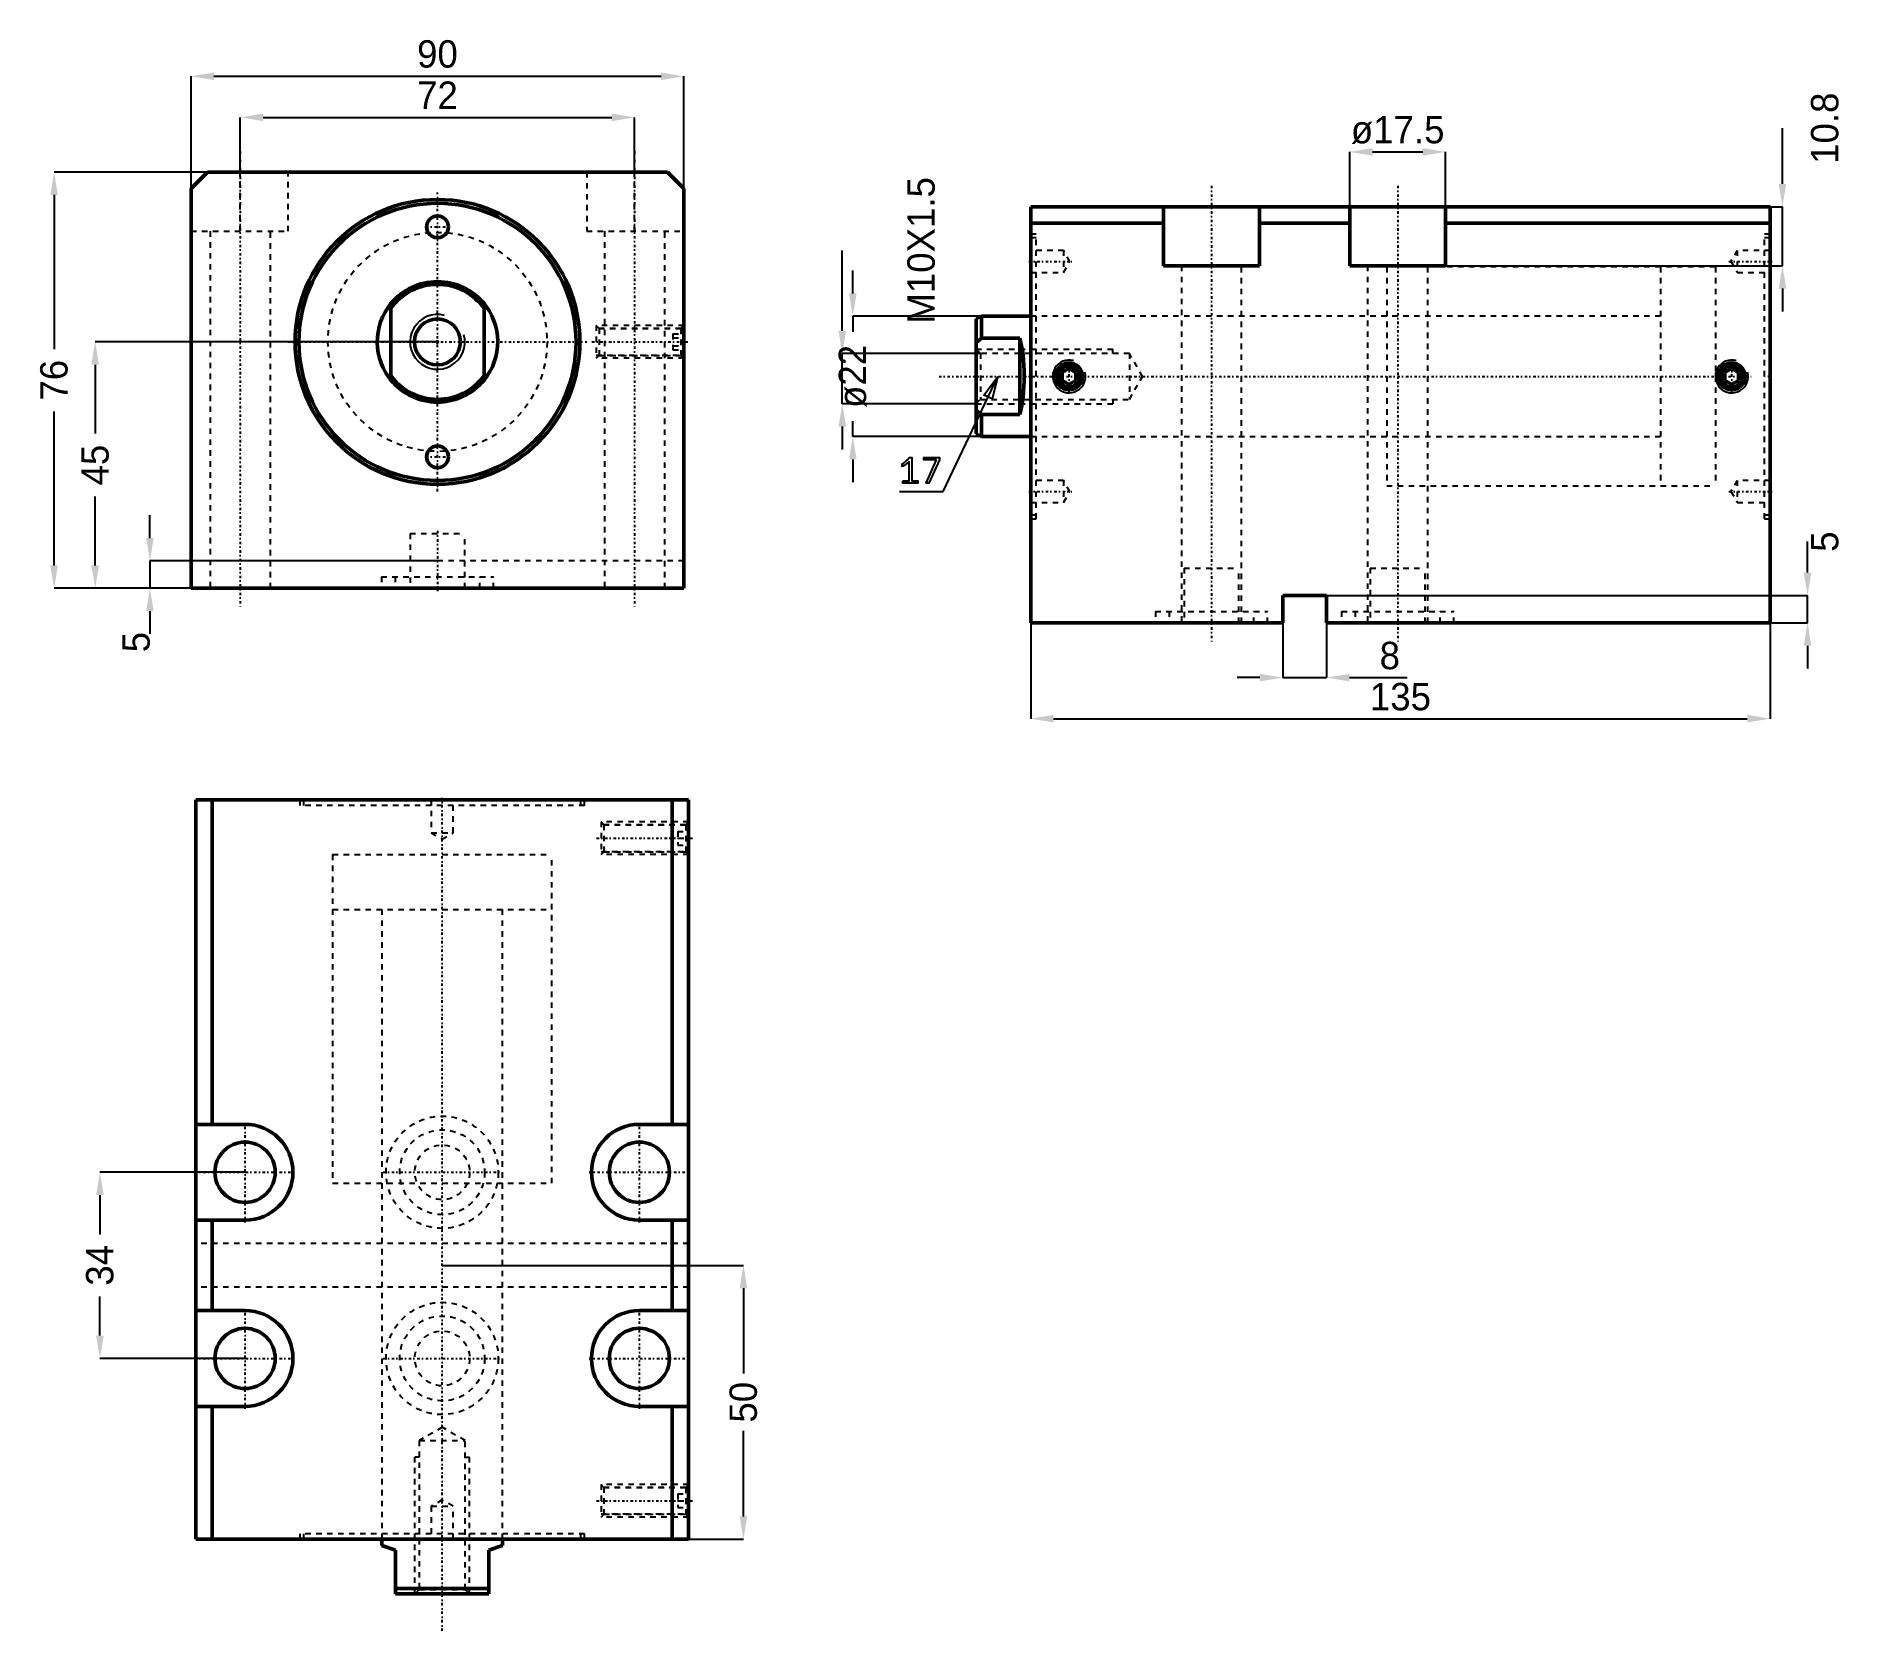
# Model space of a CAD drawing. Header units: millimetres. Extents: x -73 to 257, y -235 to 56.
import ezdxf

# ---------------------------------------------------------------- set-up
doc = ezdxf.new("R2010")
doc.units = ezdxf.units.MM
doc.linetypes.add('Center', pattern=[1.5, 0.45, -0.5, 0.05, -0.5])
doc.linetypes.add('Dashed', pattern=[2, 1, -1])
for name, color, linetype, lineweight in [('2d ConnectionPoints', 7, 'Continuous', 50), ('AM_0', 7, 'Continuous', 50), ('AM_5', 3, 'Continuous', 25), ('AM_7', 7, 'Center', 25), ('AM_9', 6, 'Dashed', 25)]:
    doc.layers.add(name, color=color, linetype=linetype, lineweight=lineweight)
doc.dimstyles.new('ISO-25', dxfattribs={"dimtxt": 2.5, "dimasz": 2.5, "dimexe": 1.25, "dimexo": 0.625, "dimtad": 1, "dimtxsty": 'Standard', "dimcen": 2.5, "dimadec": 0, "dimazin": 0, "dimtfac": 1, "dimtmove": 0, "dimatfit": 3, "dimfxl": 0, "dimarcsym": 0})

# ---------------------------------------------------------------- blocks, each defined once
blk = doc.blocks.new('1_JECX_MF_INLA_40_50_0_rod__0_in_JECX_MF_160_INLA_40_50_0__0')
at = {"layer": 'AM_0'}
for p, q in [((-8.5, -6.98), (-8.5, 6.98)), ((8.5, 6.98), (8.5, -6.98))]:
    blk.add_line(p, q, dxfattribs=at)
for points in [[(-8.5, 6.98), (-9.08, 6.21), (-9.58, 5.4), (-10.02, 4.54), (-10.38, 3.65), (-10.65, 2.74), (-10.85, 1.8), (-10.97, 0.84), (-11, -0.12), (-10.95, -1.07), (-10.81, -2.02), (-10.59, -2.96), (-10.3, -3.87), (-9.92, -4.75), (-9.47, -5.6), (-8.94, -6.4), (-8.5, -6.98)], [(8.5, -6.98), (9.08, -6.21), (9.58, -5.4), (10.02, -4.54), (10.38, -3.65), (10.65, -2.74), (10.85, -1.8), (10.97, -0.84), (11, 0.12), (10.95, 1.07), (10.81, 2.02), (10.59, 2.96), (10.3, 3.87), (9.92, 4.75), (9.47, 5.6), (8.94, 6.4), (8.5, 6.98)]]:
    blk.add_lwpolyline(points, dxfattribs=at)
blk.add_circle((0, 0), 4.19, dxfattribs=at)
for radius, start, end in [(11, 39.4006, 140.5994), (10.5, 35.9506, 144.0494), (10.5, 215.9506, 324.0494), (11, 219.4006, 320.5994)]:
    blk.add_arc((0, 0), radius, start, end, dxfattribs=at)
at = {"layer": 'AM_5'}
blk.add_arc((0, 0), 5, 75, 15, dxfattribs=at)
blk = doc.blocks.new('2_JECX_MF_EXLA_40_50_0_body__0_in_JECX_MF_160_INLA_40_50_0__0')
at = {"layer": 'AM_0'}
for p, q in [((-42, 31), (-45, 28)), ((42, 31), (-42, 31)), ((45, 28), (42, 31)), ((-45, 28), (-45, -45)), ((45, -45), (45, 28)), ((-45, -45), (45, -45))]:
    blk.add_line(p, q, dxfattribs=at)
for centre, radius in [((0, 0), 26), ((0, 0), 25.3), ((0, 21), 2), ((0, -21), 2)]:
    blk.add_circle(centre, radius, dxfattribs=at)
at = {"layer": 'AM_5', "linetype": 'Dashed'}
for p, q in [((45, 3), (29, 3)), ((45, -3), (29, -3))]:
    blk.add_line(p, q, dxfattribs=at)
at = {"layer": 'AM_7'}
for p, q in [((-36, 34.8), (-36, -48.8)), ((36, 34.8), (36, -48.8)), ((0, -27.3), (0, 27.3)), ((-2.1, 21), (2.1, 21)), ((-27.3, 0), (27.3, 0)), ((28.2, 0), (45.8, 0)), ((-2.1, -21), (2.1, -21)), ((0, -34.5), (0, -45.5))]:
    blk.add_line(p, q, dxfattribs=at)
at = {"layer": 'AM_9'}
for p, q in [((-36, 20.2), (-36, 31)), ((-27.25, 20.2), (-27.25, 31)), ((27.25, 31), (27.25, 20.2)), ((36, 20.2), (36, 31)), ((-45, 20.2), (-27.25, 20.2)), ((-41.5, 20.2), (-41.5, -45)), ((-30.5, -45), (-30.5, 20.2)), ((27.25, 20.2), (45, 20.2)), ((30.5, 20.2), (30.5, -45)), ((41.5, -45), (41.5, 20.2)), ((29.54, 2.46), (29, 3)), ((29, 3), (29, -3)), ((44.5, 2.4), (29, 2.4)), ((44.46, 2.46), (29.54, 2.46)), ((29.54, 2.46), (29.54, -2.46)), ((43, 1.44), (45, 1.44)), ((43, 1.44), (43, -1.44)), ((43, 0.72), (45, 0.72)), ((45, 3), (44.46, 2.46)), ((44.46, 2.46), (44.46, -2.46)), ((45, 1.9), (44.5, 2.4)), ((44.5, 2.4), (44.5, -2.4)), ((29, -2.4), (44.5, -2.4)), ((29, -3), (29.54, -2.46)), ((29.54, -2.46), (44.46, -2.46)), ((43, -0.72), (45, -0.72)), ((43, -1.44), (45, -1.44)), ((44.46, -2.46), (45, -3)), ((44.5, -2.4), (45, -1.9)), ((-5, -35), (5, -35)), ((-5, -35), (-5, -45)), ((5, -45), (5, -35)), ((45, -40), (-45, -40)), ((-10.25, -42.9), (10.25, -42.9)), ((-10.25, -42.9), (-10.25, -45)), ((-7.75, -42.9), (-7.75, -45)), ((7.75, -45), (7.75, -42.9)), ((10.25, -45), (10.25, -42.9))]:
    blk.add_line(p, q, dxfattribs=at)
blk.add_circle((0, 0), 20, dxfattribs=at)
blk = doc.blocks.new('*D3')
at = {"layer": 'AM_5', "color": 0, "lineweight": -2}
for p, q in [((-45, 28), (-45, 48.5)), ((-40.83, 48.5), (40.83, 48.5)), ((45, 28), (45, 48.5))]:
    blk.add_line(p, q, dxfattribs=at)
at = {"layer": 'AM_5', "color": 0}
for points in [[(-40.83, 49.19), (-40.83, 47.81), (-45, 48.5)], [(40.83, 47.81), (40.83, 49.19), (45, 48.5)]]:
    blk.add_solid(points, dxfattribs=at)
at = {"layer": 'Defpoints', "color": 0}
for p in [(45, 48.5), (-45, 28), (45, 28)]:
    blk.add_point(p, dxfattribs=at)
at = {"layer": 'AM_5', "color": 0, "insert": (0, 52.55), "char_height": 5, "attachment_point": 5}
blk.add_mtext('90', dxfattribs=at)
blk = doc.blocks.new('*D4')
at = {"layer": 'AM_5', "color": 0, "lineweight": -2}
for p, q in [((-36, 31), (-36, 41)), ((-31.83, 41), (31.83, 41)), ((36, 31), (36, 41))]:
    blk.add_line(p, q, dxfattribs=at)
at = {"layer": 'AM_5', "color": 0}
for points in [[(-31.83, 41.69), (-31.83, 40.31), (-36, 41)], [(31.83, 40.31), (31.83, 41.69), (36, 41)]]:
    blk.add_solid(points, dxfattribs=at)
at = {"layer": 'Defpoints', "color": 0}
for p in [(36, 41), (-36, 31), (36, 31)]:
    blk.add_point(p, dxfattribs=at)
at = {"layer": 'AM_5', "color": 0, "insert": (0, 45.05), "char_height": 5, "attachment_point": 5}
blk.add_mtext('72', dxfattribs=at)
blk = doc.blocks.new('*D5')
at = {"layer": 'AM_5', "color": 0, "lineweight": -2}
for p, q in [((-42, 31), (-70, 31)), ((-70, 26.83), (-70, -1.31)), ((-70, -40.83), (-70, -12.69)), ((-45, -45), (-70, -45))]:
    blk.add_line(p, q, dxfattribs=at)
at = {"layer": 'AM_5', "color": 0}
for points in [[(-69.31, 26.83), (-70.69, 26.83), (-70, 31)], [(-70.69, -40.83), (-69.31, -40.83), (-70, -45)]]:
    blk.add_solid(points, dxfattribs=at)
at = {"layer": 'Defpoints', "color": 0}
for p in [(-42, 31), (-70, -45), (-45, -45)]:
    blk.add_point(p, dxfattribs=at)
at = {"layer": 'AM_5', "color": 0, "insert": (-70, -7), "char_height": 5, "attachment_point": 5, "rotation": 90}
blk.add_mtext('76', dxfattribs=at)
blk = doc.blocks.new('*D6')
at = {"layer": 'AM_5', "color": 0, "lineweight": -2}
for p, q in [((0, 0), (-62.5, 0)), ((-62.5, -4.17), (-62.5, -16.75)), ((-62.5, -40.83), (-62.5, -28.25)), ((-45, -45), (-62.5, -45))]:
    blk.add_line(p, q, dxfattribs=at)
at = {"layer": 'AM_5', "color": 0}
for points in [[(-61.81, -4.17), (-63.19, -4.17), (-62.5, 0)], [(-63.19, -40.83), (-61.81, -40.83), (-62.5, -45)]]:
    blk.add_solid(points, dxfattribs=at)
at = {"layer": 'Defpoints', "color": 0}
for p in [(0, 0), (-62.5, -45), (-45, -45)]:
    blk.add_point(p, dxfattribs=at)
at = {"layer": 'AM_5', "color": 0, "insert": (-62.5, -22.5), "char_height": 5, "attachment_point": 5, "rotation": 90}
blk.add_mtext('45', dxfattribs=at)
blk = doc.blocks.new('*D7')
at = {"layer": 'AM_5', "color": 0, "lineweight": -2}
for p, q in [((-52.5, -35.83), (-52.5, -31.67)), ((0, -40), (-52.5, -40)), ((-52.5, -40), (-52.5, -45)), ((-45, -45), (-52.5, -45)), ((-52.5, -49.17), (-52.5, -53.33))]:
    blk.add_line(p, q, dxfattribs=at)
at = {"layer": 'AM_5', "color": 0}
for points in [[(-53.19, -35.83), (-51.81, -35.83), (-52.5, -40)], [(-51.81, -49.17), (-53.19, -49.17), (-52.5, -45)]]:
    blk.add_solid(points, dxfattribs=at)
at = {"layer": 'Defpoints', "color": 0}
for p in [(0, -40), (-52.5, -45), (-45, -45)]:
    blk.add_point(p, dxfattribs=at)
at = {"layer": 'AM_5', "color": 0, "insert": (-55, -54.83), "char_height": 5, "attachment_point": 5, "rotation": 90}
blk.add_mtext('5', dxfattribs=at)
blk = doc.blocks.new('1_JECX_MF_INLA_40_50_0_rod__0_in_JECX_MF_160_INLA_40_50_0__4')
at = {"layer": 'AM_0'}
for p, q in [((-11, 0), (-11, -1.19)), ((11, -1.19), (11, 0)), ((-8.5, -2), (-11, -1.19)), ((-8.5, -10), (-8.5, -2)), ((11, -1.19), (8.5, -2)), ((8.5, -2), (8.5, -10)), ((-8.5, -9), (8.5, -9)), ((-8.5, -10), (8.5, -10))]:
    blk.add_line(p, q, dxfattribs=at)
at = {"layer": 'AM_5', "linetype": 'Dashed'}
for p, q in [((-5, -10), (-5, 15)), ((-4.19, 15), (-5, 15)), ((4.19, 15), (5, 15)), ((5, -10), (5, 15))]:
    blk.add_line(p, q, dxfattribs=at)
at = {"layer": 'AM_9'}
for p, q in [((-20, 125), (20, 125)), ((-20, 125), (-20, 115)), ((20, 115), (20, 125)), ((-20, 115), (20, 115)), ((-11, 115), (-11, 0)), ((11, 0), (11, 115)), ((0, 20.42), (-4.19, 18)), ((4.19, 18), (0, 20.42)), ((-4.19, 18), (4.19, 18)), ((-4.19, 18), (-4.19, -9.19)), ((4.19, -9.19), (4.19, 18)), ((-4.19, -9.19), (-5, -10)), ((-4.19, -9.19), (4.19, -9.19)), ((5, -10), (4.19, -9.19))]:
    blk.add_line(p, q, dxfattribs=at)
blk = doc.blocks.new('2_JECX_MF_EXLA_40_50_0_body__0_in_JECX_MF_160_INLA_40_50_0__4')
at = {"layer": 'AM_0'}
for p, q in [((45, 135), (-45, 135)), ((-45, 135), (-45, 0)), ((-42, 135), (-42, 75.75)), ((42, 135), (42, 75.75)), ((45, 135), (45, 0)), ((-36, 75.75), (-45, 75.75)), ((45, 75.75), (36, 75.75)), ((-45, 58.25), (-36, 58.25)), ((-42, 58.25), (-42, 41.75)), ((36, 58.25), (45, 58.25)), ((42, 58.25), (42, 41.75)), ((-36, 41.75), (-45, 41.75)), ((45, 41.75), (36, 41.75)), ((-45, 24.25), (-36, 24.25)), ((-42, 24.25), (-42, 0)), ((36, 24.25), (45, 24.25)), ((42, 24.25), (42, 0)), ((45, 0), (-45, 0))]:
    blk.add_line(p, q, dxfattribs=at)
for centre in [(-36, 67), (36, 67), (-36, 33), (36, 33)]:
    blk.add_circle(centre, 5.5, dxfattribs=at)
for centre, start, end in [((-36, 67), 270, 90), ((36, 67), 90, 270), ((-36, 33), 270, 90), ((36, 33), 90, 270)]:
    blk.add_arc(centre, 8.75, start, end, dxfattribs=at)
at = {"layer": 'AM_5', "linetype": 'Dashed'}
for p, q in [((45, 131), (29, 131)), ((45, 125), (29, 125)), ((45, 10), (29, 10)), ((45, 4), (29, 4))]:
    blk.add_line(p, q, dxfattribs=at)
at = {"layer": 'AM_7'}
for p, q in [((0, -16.75), (0, 135.3577)), ((28.2, 128), (45.8, 128)), ((-36, 57.8125), (-36, 76.1875)), ((36, 57.8125), (36, 76.1875)), ((-45.1875, 67), (-26.8125, 67)), ((-10.7625, 67), (10.7625, 67)), ((26.8125, 67), (45.1875, 67)), ((-36, 23.8125), (-36, 42.1875)), ((36, 23.8125), (36, 42.1875)), ((-45.1875, 33), (-26.8125, 33)), ((-10.7625, 33), (10.7625, 33)), ((26.8125, 33), (45.1875, 33)), ((28.2, 7), (45.8, 7))]:
    blk.add_line(p, q, dxfattribs=at)
at = {"layer": 'AM_9'}
for p, q in [((-26, 135), (-26, 134)), ((26, 134), (-26, 134)), ((-25.3, 135), (-25.3, 134)), ((-2, 135), (-2, 129)), ((2, 129), (2, 135)), ((25.3, 134), (25.3, 135)), ((26, 134), (26, 135)), ((-2, 129), (0, 127.8453)), ((-2, 129), (2, 129)), ((0, 127.8453), (2, 129)), ((29, 131), (29, 125)), ((29.5415, 130.4585), (29, 131)), ((44.5, 130.4), (29, 130.4)), ((44.4585, 130.4585), (29.5415, 130.4585)), ((29.5415, 130.4585), (29.5415, 125.5415)), ((43, 129.25), (45, 129.25)), ((43, 129.25), (43, 126.75)), ((45, 131), (44.4585, 130.4585)), ((44.4585, 130.4585), (44.4585, 125.5415)), ((44.5, 130.4), (44.5, 125.6)), ((45, 129.9), (44.5, 130.4)), ((29, 125.6), (44.5, 125.6)), ((29, 125), (29.5415, 125.5415)), ((29.5415, 125.5415), (44.4585, 125.5415)), ((43, 128), (45, 128)), ((43, 126.75), (45, 126.75)), ((44.4585, 125.5415), (45, 125)), ((44.5, 125.6), (45, 126.1)), ((-20, 125), (20, 125)), ((-20, 125), (-20, 65)), ((20, 65), (20, 125)), ((-20, 65), (20, 65)), ((-11, 65), (-11, 0)), ((11, 0), (11, 65)), ((45, 54), (-45, 54)), ((45, 46), (-45, 46)), ((29, 10), (29, 4)), ((29.5415, 9.4585), (29, 10)), ((45, 10), (44.4585, 9.4585)), ((0, 7.1547), (-2, 6)), ((2, 6), (0, 7.1547)), ((44.5, 9.4), (29, 9.4)), ((44.4585, 9.4585), (29.5415, 9.4585)), ((29.5415, 9.4585), (29.5415, 4.5415)), ((43, 8.25), (45, 8.25)), ((43, 8.25), (43, 5.75)), ((43, 7), (45, 7)), ((44.4585, 9.4585), (44.4585, 4.5415)), ((45, 8.9), (44.5, 9.4)), ((44.5, 9.4), (44.5, 4.6)), ((-2, 6), (2, 6)), ((-2, 6), (-2, 0)), ((2, 0), (2, 6)), ((29, 4.6), (44.5, 4.6)), ((29, 4), (29.5415, 4.5415)), ((29.5415, 4.5415), (44.4585, 4.5415)), ((43, 5.75), (45, 5.75)), ((44.4585, 4.5415), (45, 4)), ((44.5, 4.6), (45, 5.1)), ((26, 1), (-26, 1)), ((-26, 1), (-26, 0)), ((-25.3, 1), (-25.3, 0)), ((25.3, 0), (25.3, 1)), ((26, 0), (26, 1))]:
    blk.add_line(p, q, dxfattribs=at)
for centre, radius in [((0, 67), 10.25), ((0, 67), 7.75), ((0, 67), 5), ((0, 33), 10.25), ((0, 33), 7.75), ((0, 33), 5)]:
    blk.add_circle(centre, radius, dxfattribs=at)
blk = doc.blocks.new('*D13')
at = {"layer": 'AM_5', "color": 0, "lineweight": -2}
for p, q in [((0.86, -168.64), (55.86, -168.64)), ((55.86, -172.81), (55.86, -188.39)), ((55.86, -214.48), (55.86, -198.89)), ((45.86, -218.64), (55.86, -218.64))]:
    blk.add_line(p, q, dxfattribs=at)
at = {"layer": 'AM_5', "color": 0}
for points in [[(55.17, -172.81), (56.56, -172.81), (55.86, -168.64)], [(55.17, -214.48), (56.56, -214.48), (55.86, -218.64)]]:
    blk.add_solid(points, dxfattribs=at)
at = {"layer": 'Defpoints', "color": 0}
for p in [(0.86, -168.64), (55.86, -168.64), (45.86, -218.64)]:
    blk.add_point(p, dxfattribs=at)
at = {"layer": 'AM_5', "color": 0, "insert": (55.86, -193.64), "char_height": 5, "attachment_point": 5, "rotation": 90}
blk.add_mtext('50', dxfattribs=at)
blk = doc.blocks.new('*D14')
at = {"layer": 'AM_5', "color": 0, "lineweight": -2}
for p, q in [((-35.14, -151.64), (-61.64, -151.64)), ((-61.64, -155.81), (-61.64, -162.98)), ((-61.64, -181.48), (-61.64, -174.31)), ((-35.14, -185.64), (-61.64, -185.64))]:
    blk.add_line(p, q, dxfattribs=at)
at = {"layer": 'AM_5', "color": 0}
for points in [[(-62.33, -155.81), (-60.94, -155.81), (-61.64, -151.64)], [(-62.33, -181.48), (-60.94, -181.48), (-61.64, -185.64)]]:
    blk.add_solid(points, dxfattribs=at)
at = {"layer": 'Defpoints', "color": 0}
for p in [(-61.64, -151.64), (-35.14, -151.64), (-35.14, -185.64)]:
    blk.add_point(p, dxfattribs=at)
at = {"layer": 'AM_5', "color": 0, "insert": (-61.64, -168.64), "char_height": 5, "attachment_point": 5, "rotation": 90}
blk.add_mtext('34', dxfattribs=at)
blk = doc.blocks.new('1_JECX_MF_INLA_40_50_0_rod__0_in_JECX_MF_160_INLA_40_50_0__2')
at = {"layer": 'AM_0'}
for p, q in [((-9, 11), (-10, 10.5)), ((-10, 10.5), (-10, -10.5)), ((0, 11), (-9, 11)), ((-9, 11), (-9, 6.98)), ((-9, 6.98), (-10, 6.16)), ((-2, 6.98), (-9, 6.98)), ((-2, 6.98), (-2, -6.98)), ((-10, -6.16), (-9, -6.98)), ((-9, -6.98), (-2, -6.98)), ((-9, -6.98), (-9, -11)), ((-10, -10.5), (-9, -11)), ((-9, -11), (0, -11))]:
    blk.add_line(p, q, dxfattribs=at)
blk.add_lwpolyline([(-2, -6.98), (-1.81, -6.21), (-1.65, -5.4), (-1.51, -4.54), (-1.39, -3.65), (-1.3, -2.74), (-1.24, -1.8), (-1.2, -0.84), (-1.19, 0.12), (-1.2, 1.07), (-1.25, 2.02), (-1.32, 2.96), (-1.42, 3.87), (-1.54, 4.75), (-1.69, 5.6), (-1.86, 6.4), (-2, 6.98)], dxfattribs=at)
at = {"layer": 'AM_5', "linetype": 'Dashed'}
for p, q in [((-10, 5), (15, 5)), ((15, 4.19), (15, 5)), ((-10, -5), (15, -5)), ((15, -4.19), (15, -5))]:
    blk.add_line(p, q, dxfattribs=at)
at = {"layer": 'AM_7'}
blk.add_line((-16.75, 0), (131.75, 0), dxfattribs=at)
at = {"layer": 'AM_9'}
for p, q in [((125, 20), (115, 20)), ((115, 20), (115, -20)), ((125, 20), (125, -20)), ((115, 11), (0, 11)), ((-9.19, 4.19), (-10, 5)), ((18, 4.19), (-9.19, 4.19)), ((-9.19, 4.19), (-9.19, -4.19)), ((20.42, 0), (18, 4.19)), ((18, 4.19), (18, -4.19)), ((18, -4.19), (20.42, 0)), ((-10, -5), (-9.19, -4.19)), ((-9.19, -4.19), (18, -4.19)), ((0, -11), (115, -11)), ((115, -20), (125, -20))]:
    blk.add_line(p, q, dxfattribs=at)
blk = doc.blocks.new('2_JECX_MF_EXLA_40_50_0_body__0_in_JECX_MF_160_INLA_40_50_0__2')
at = {"layer": 'AM_0'}
for p, q in [((0, -45), (0, 31)), ((135, 31), (0, 31)), ((24.25, 20.2), (24.25, 31)), ((41.75, 20.2), (41.75, 31)), ((58.25, 20.2), (58.25, 31)), ((75.75, 20.2), (75.75, 31)), ((135, -45), (135, 31)), ((24.25, 28), (0, 28)), ((58.25, 28), (41.75, 28)), ((135, 28), (75.75, 28)), ((24.25, 20.2), (41.75, 20.2)), ((58.25, 20.2), (75.75, 20.2)), ((7, 1.44), (5.75, 0.72)), ((5.75, 0.72), (5.75, -0.72)), ((8.25, 0.72), (7, 1.44)), ((8.25, -0.72), (8.25, 0.72)), ((128, 1.44), (126.75, 0.72)), ((126.75, 0.72), (126.75, -0.72)), ((129.25, 0.72), (128, 1.44)), ((129.25, -0.72), (129.25, 0.72)), ((5.75, -0.72), (7, -1.44)), ((7, -1.44), (8.25, -0.72)), ((126.75, -0.72), (128, -1.44)), ((128, -1.44), (129.25, -0.72)), ((54, -40), (46, -40)), ((46, -40), (46, -45)), ((54, -45), (54, -40)), ((46, -45), (0, -45)), ((135, -45), (54, -45))]:
    blk.add_line(p, q, dxfattribs=at)
for centre, radius in [((7, 0), 2.46), ((7, 0), 2.4), ((7, 0), 1.9), ((128, 0), 2.46), ((128, 0), 2.4), ((128, 0), 1.9)]:
    blk.add_circle(centre, radius, dxfattribs=at)
at = {"layer": 'AM_5'}
for centre in [(7, 0), (128, 0)]:
    blk.add_arc(centre, 3, 75, 15, dxfattribs=at)
at = {"layer": 'AM_7'}
for p, q in [((33, 34.8), (33, -48.8)), ((67, 34.8), (67, -48.8)), ((-0.36, 21), (7.51, 21)), ((127.49, 21), (135.36, 21)), ((7, -3.15), (7, 3.15)), ((128, -3.15), (128, 3.15)), ((135.05, 0), (133.95, 0)), ((-0.36, -21), (7.51, -21)), ((127.49, -21), (135.36, -21))]:
    blk.add_line(p, q, dxfattribs=at)
at = {"layer": 'AM_9'}
for p, q in [((1, 26), (0, 26)), ((1, 25.3), (0, 25.3)), ((1, -26), (1, 26)), ((134, -26), (134, 26)), ((135, 26), (134, 26)), ((135, 25.3), (134, 25.3)), ((6, 23), (0, 23)), ((7.15, 21), (6, 23)), ((6, 23), (6, 19)), ((6, 19), (7.15, 21)), ((27.5, 20.2), (27.5, -45)), ((38.5, -45), (38.5, 20.2)), ((61.5, 20.2), (61.5, -45)), ((125, 20), (65, 20)), ((65, 20), (65, -20)), ((72.5, -45), (72.5, 20.2)), ((125, 20), (125, -20)), ((129, 23), (127.85, 21)), ((127.85, 21), (129, 19)), ((135, 23), (129, 23)), ((129, 23), (129, 19)), ((0, 19), (6, 19)), ((129, 19), (135, 19)), ((65, 11), (0, 11)), ((0, -11), (65, -11)), ((6, -19), (0, -19)), ((7.15, -21), (6, -19)), ((6, -19), (6, -23)), ((129, -19), (127.85, -21)), ((135, -19), (129, -19)), ((129, -19), (129, -23)), ((0, -23), (6, -23)), ((6, -23), (7.15, -21)), ((65, -20), (125, -20)), ((127.85, -21), (129, -23)), ((129, -23), (135, -23)), ((0, -25.3), (1, -25.3)), ((0, -26), (1, -26)), ((134, -25.3), (135, -25.3)), ((134, -26), (135, -26)), ((28, -35), (38, -35)), ((28, -35), (28, -45)), ((38, -45), (38, -35)), ((62, -35), (72, -35)), ((62, -35), (62, -45)), ((72, -45), (72, -35)), ((22.75, -42.9), (43.25, -42.9)), ((22.75, -42.9), (22.75, -45)), ((25.25, -42.9), (25.25, -45)), ((40.75, -45), (40.75, -42.9)), ((43.25, -45), (43.25, -42.9)), ((56.75, -42.9), (77.25, -42.9)), ((56.75, -42.9), (56.75, -45)), ((59.25, -42.9), (59.25, -45)), ((74.75, -45), (74.75, -42.9)), ((77.25, -45), (77.25, -42.9))]:
    blk.add_line(p, q, dxfattribs=at)
blk = doc.blocks.new('*D25')
at = {"layer": 'AM_5', "color": 0, "lineweight": -2}
for p, q in [((166.58, 24.69), (166.58, 34.69)), ((170.75, 34.69), (179.92, 34.69)), ((184.08, 24.69), (184.08, 34.69))]:
    blk.add_line(p, q, dxfattribs=at)
at = {"layer": 'AM_5', "color": 0}
for points in [[(170.75, 35.38), (170.75, 34), (166.58, 34.69)], [(179.92, 35.38), (179.92, 34), (184.08, 34.69)]]:
    blk.add_solid(points, dxfattribs=at)
at = {"layer": 'Defpoints', "color": 0}
for p in [(184.08, 34.69), (166.58, 24.69), (184.08, 24.69)]:
    blk.add_point(p, dxfattribs=at)
at = {"layer": 'AM_5', "color": 0, "insert": (175.33, 38.69), "char_height": 5, "attachment_point": 5}
blk.add_mtext('ø17.5', dxfattribs=at)
blk = doc.blocks.new('*D26')
at = {"layer": 'AM_5', "color": 0, "lineweight": -2}
for p, q in [((245.58, 28.86), (245.58, 39.02)), ((184.08, 24.69), (245.58, 24.69)), ((245.58, 13.89), (245.58, 24.69)), ((184.08, 13.89), (245.58, 13.89)), ((245.58, 9.72), (245.58, 5.56))]:
    blk.add_line(p, q, dxfattribs=at)
at = {"layer": 'AM_5', "color": 0}
for points in [[(244.89, 28.86), (246.28, 28.86), (245.58, 24.69)], [(244.89, 9.72), (246.28, 9.72), (245.58, 13.89)]]:
    blk.add_solid(points, dxfattribs=at)
at = {"layer": 'Defpoints', "color": 0}
for p in [(184.08, 24.69), (245.58, 24.69), (184.08, 13.89)]:
    blk.add_point(p, dxfattribs=at)
at = {"layer": 'AM_5', "color": 0, "insert": (253.33, 39.02), "char_height": 5, "attachment_point": 5, "rotation": 90}
blk.add_mtext('10.8', dxfattribs=at)
blk = doc.blocks.new('*D27')
at = {"layer": 'AM_5', "color": 0, "lineweight": -2}
for p, q in [((108.33, -51.31), (108.33, -68.81)), ((243.33, -51.31), (243.33, -68.81)), ((112.5, -68.81), (239.17, -68.81))]:
    blk.add_line(p, q, dxfattribs=at)
at = {"layer": 'AM_5', "color": 0}
for points in [[(112.5, -68.12), (112.5, -69.5), (108.33, -68.81)], [(239.17, -68.12), (239.17, -69.5), (243.33, -68.81)]]:
    blk.add_solid(points, dxfattribs=at)
at = {"layer": 'Defpoints', "color": 0}
for p in [(108.33, -51.31), (243.33, -51.31), (243.33, -68.81)]:
    blk.add_point(p, dxfattribs=at)
at = {"layer": 'AM_5', "color": 0, "insert": (175.83, -64.81), "char_height": 5, "attachment_point": 5}
blk.add_mtext('135', dxfattribs=at)
blk = doc.blocks.new('*D28')
at = {"layer": 'AM_5', "color": 0, "lineweight": -2}
for p, q in [((75.83, 8.86), (75.83, 13.02)), ((99.33, 4.69), (75.83, 4.69)), ((75.83, 4.69), (75.83, 1.86)), ((75.83, -17.31), (75.83, -14.48)), ((99.33, -17.31), (75.83, -17.31)), ((75.83, -21.48), (75.83, -25.64))]:
    blk.add_line(p, q, dxfattribs=at)
at = {"layer": 'AM_5', "color": 0}
for points in [[(75.14, 8.86), (76.53, 8.86), (75.83, 4.69)], [(75.14, -21.48), (76.53, -21.48), (75.83, -17.31)]]:
    blk.add_solid(points, dxfattribs=at)
at = {"layer": 'Defpoints', "color": 0}
for p in [(75.83, 4.69), (99.33, 4.69), (99.33, -17.31)]:
    blk.add_point(p, dxfattribs=at)
at = {"layer": 'AM_5', "color": 0, "insert": (75.83, -6.31), "char_height": 5, "attachment_point": 5, "rotation": 90}
blk.add_mtext('ø22', dxfattribs=at)
blk = doc.blocks.new('*D29')
at = {"layer": 'AM_5', "color": 0, "lineweight": -2}
for p, q in [((154.33, -46.31), (154.33, -61.31)), ((162.33, -51.31), (162.33, -61.31)), ((150.17, -61.31), (146, -61.31)), ((154.33, -61.31), (162.33, -61.31)), ((166.5, -61.31), (177.06, -61.31))]:
    blk.add_line(p, q, dxfattribs=at)
at = {"layer": 'AM_5', "color": 0}
for points in [[(150.17, -60.62), (150.17, -62), (154.33, -61.31)], [(166.5, -60.62), (166.5, -62), (162.33, -61.31)]]:
    blk.add_solid(points, dxfattribs=at)
at = {"layer": 'Defpoints', "color": 0}
for p in [(154.33, -46.31), (162.33, -51.31), (162.33, -61.31)]:
    blk.add_point(p, dxfattribs=at)
at = {"layer": 'AM_5', "color": 0, "insert": (173.89, -57.31), "char_height": 5, "attachment_point": 5}
blk.add_mtext('8', dxfattribs=at)
blk = doc.blocks.new('*D30')
at = {"layer": 'AM_5', "color": 0, "lineweight": -2}
for p, q in [((250.17, -42.14), (250.17, -36.48)), ((154.33, -46.31), (250.17, -46.31)), ((250.17, -51.31), (250.17, -46.31)), ((162.33, -51.31), (250.17, -51.31)), ((250.17, -55.48), (250.17, -59.64))]:
    blk.add_line(p, q, dxfattribs=at)
at = {"layer": 'AM_5', "color": 0}
for points in [[(249.47, -42.14), (250.86, -42.14), (250.17, -46.31)], [(249.47, -55.48), (250.86, -55.48), (250.17, -51.31)]]:
    blk.add_solid(points, dxfattribs=at)
at = {"layer": 'Defpoints', "color": 0}
for p in [(154.33, -46.31), (162.33, -51.31), (250.17, -51.31)]:
    blk.add_point(p, dxfattribs=at)
at = {"layer": 'AM_5', "color": 0, "insert": (253.33, -36.48), "char_height": 5, "attachment_point": 5, "rotation": 90}
blk.add_mtext('5', dxfattribs=at)
blk = doc.blocks.new('*D31')
at = {"layer": 'AM_5', "color": 0, "lineweight": -2}
for p, q in [((73.92, 2.04), (73.92, 16.71)), ((99.15, -2.12), (73.92, -2.12)), ((73.92, -11.31), (73.92, -2.12)), ((98.33, -11.31), (73.92, -11.31)), ((73.92, -15.48), (73.92, -19.64))]:
    blk.add_line(p, q, dxfattribs=at)
at = {"layer": 'AM_5', "color": 0}
for points in [[(73.22, 2.04), (74.61, 2.04), (73.92, -2.12)], [(73.22, -15.48), (74.61, -15.48), (73.92, -11.31)]]:
    blk.add_solid(points, dxfattribs=at)
at = {"layer": 'Defpoints', "color": 0}
for p in [(99.15, -2.12), (73.92, -11.31), (98.33, -11.31)]:
    blk.add_point(p, dxfattribs=at)
at = {"layer": 'AM_5', "color": 0, "insert": (88.33, 16.71), "char_height": 5, "attachment_point": 5, "rotation": 90}
blk.add_mtext('M10X1.5', dxfattribs=at)

msp = doc.modelspace()

# ---------------------------------------------------------------- linework, layer by layer
at = {"layer": '2d ConnectionPoints'}
for p in [(0, 0), (108.334, -6.31), (0.863, -218.642)]:
    msp.add_point(p, dxfattribs=at)
at = {"layer": 'AM_5'}
for p, q in [((92.334, -27.31), (102.334, -6.31)), ((84.334, -27.31), (92.334, -27.31))]:
    msp.add_line(p, q, dxfattribs=at)
for points in [[(102.334, -6.31), (101.295, -10.43), (99.79, -9.714), (102.334, -6.31)], [(84.942, -25.394), (86.138, -25.394), (86.138, -21.878), (86.138, -21.878), (86.074, -21.942), (85.965, -22.043), (85.965, -22.043), (85.841, -22.149), (85.751, -22.222), (85.751, -22.222), (85.657, -22.295), (85.515, -22.398), (85.515, -22.398), (85.373, -22.494), (85.277, -22.554), (85.277, -22.554), (85.183, -22.608), (85.053, -22.674), (85.053, -22.674), (84.936, -22.721), (84.864, -22.742), (84.864, -22.248), (84.864, -22.248), (84.953, -22.206), (85.093, -22.126), (85.093, -22.126), (85.24, -22.026), (85.343, -21.947), (85.343, -21.947), (85.447, -21.864), (85.597, -21.734), (85.597, -21.734), (85.742, -21.6), (85.836, -21.507), (85.836, -21.507), (85.924, -21.416), (86.043, -21.288), (86.043, -21.288), (86.145, -21.17), (86.203, -21.098), (86.619, -21.098), (86.619, -25.394), (87.704, -25.394), (87.704, -25.81), (84.942, -25.81), (84.942, -25.394)], [(91.136, -21.553), (88.828, -21.553), (88.828, -21.098), (91.675, -21.098), (91.675, -21.553), (89.738, -25.81), (89.205, -25.81), (91.136, -21.553)]]:
    msp.add_lwpolyline(points, dxfattribs=at)

# ---------------------------------------------------------------- block references
for name, p in [('2_JECX_MF_EXLA_40_50_0_body__0_in_JECX_MF_160_INLA_40_50_0__0', (0, 0)), ('2_JECX_MF_EXLA_40_50_0_body__0_in_JECX_MF_160_INLA_40_50_0__2', (108.334, -6.31)), ('1_JECX_MF_INLA_40_50_0_rod__0_in_JECX_MF_160_INLA_40_50_0__2', (108.334, -6.31)), ('1_JECX_MF_INLA_40_50_0_rod__0_in_JECX_MF_160_INLA_40_50_0__0', (0, 0)), ('2_JECX_MF_EXLA_40_50_0_body__0_in_JECX_MF_160_INLA_40_50_0__4', (0.863, -218.642)), ('1_JECX_MF_INLA_40_50_0_rod__0_in_JECX_MF_160_INLA_40_50_0__4', (0.863, -218.642))]:
    msp.add_blockref(name, p)

# ---------------------------------------------------------------- dimensions: what is measured, and where the dimension line sits
for base, p1, p2, text, picture, middle in [((45, 48.5), (-45, 28), (45, 28), '90', '*D3', (0, 48.5)), ((36, 41), (-36, 31), (36, 31), '72', '*D4', (0, 41)), ((184.084, 34.69), (166.584, 24.69), (184.084, 24.69), 'ø17.5', '*D25', (175.334, 34.69)), ((162.334, -61.31), (154.334, -46.31), (162.334, -51.31), '8', '*D29', (173.889, -61.31)), ((243.334, -68.81), (108.334, -51.31), (243.334, -51.31), '135', '*D27', (175.834, -68.81))]:
    dim = msp.add_linear_dim(base=base, p1=p1, p2=p2, text=text, dimstyle='ISO-25', override={"dimtxt": 5, "dimasz": 4.166667, "dimexe": 0, "dimexo": 0, "dimgap": 1.5}, dxfattribs=at)
    dim.commit()
    dim.dimension.update_dxf_attribs({"geometry": picture, "text_midpoint": middle, "dimtype": 160})
for base, p1, p2, text, picture, middle in [((245.584, 24.69), (184.084, 13.89), (184.084, 24.69), '10.8', '*D26', (253.334, 39.023)), ((-70, -45), (-42, 31), (-45, -45), '76', '*D5', (-70, -7)), ((73.917, -11.31), (99.146, -2.122), (98.334, -11.31), 'M10X1.5', '*D31', (88.334, 16.711)), ((75.834, 4.69), (99.334, -17.31), (99.334, 4.69), 'ø22', '*D28', (75.834, -6.31)), ((-62.5, -45), (0, 0), (-45, -45), '45', '*D6', (-62.5, -22.5)), ((-52.5, -45), (0, -40), (-45, -45), '5', '*D7', (-55, -54.833)), ((250.167, -51.31), (154.334, -46.31), (162.334, -51.31), '5', '*D30', (253.334, -36.477)), ((-61.637, -151.642), (-35.137, -185.642), (-35.137, -151.642), '34', '*D14', (-61.637, -168.642)), ((55.863, -168.642), (45.863, -218.642), (0.863, -168.642), '50', '*D13', (55.863, -193.642))]:
    dim = msp.add_linear_dim(base=base, p1=p1, p2=p2, angle=90, text=text, dimstyle='ISO-25', override={"dimtxt": 5, "dimasz": 4.166667, "dimexe": 0, "dimexo": 0, "dimgap": 1.5}, dxfattribs=at)
    dim.commit()
    dim.dimension.update_dxf_attribs({"geometry": picture, "text_midpoint": middle, "dimtype": 160, "text_rotation": 90})

doc.saveas('drawing.dxf')
